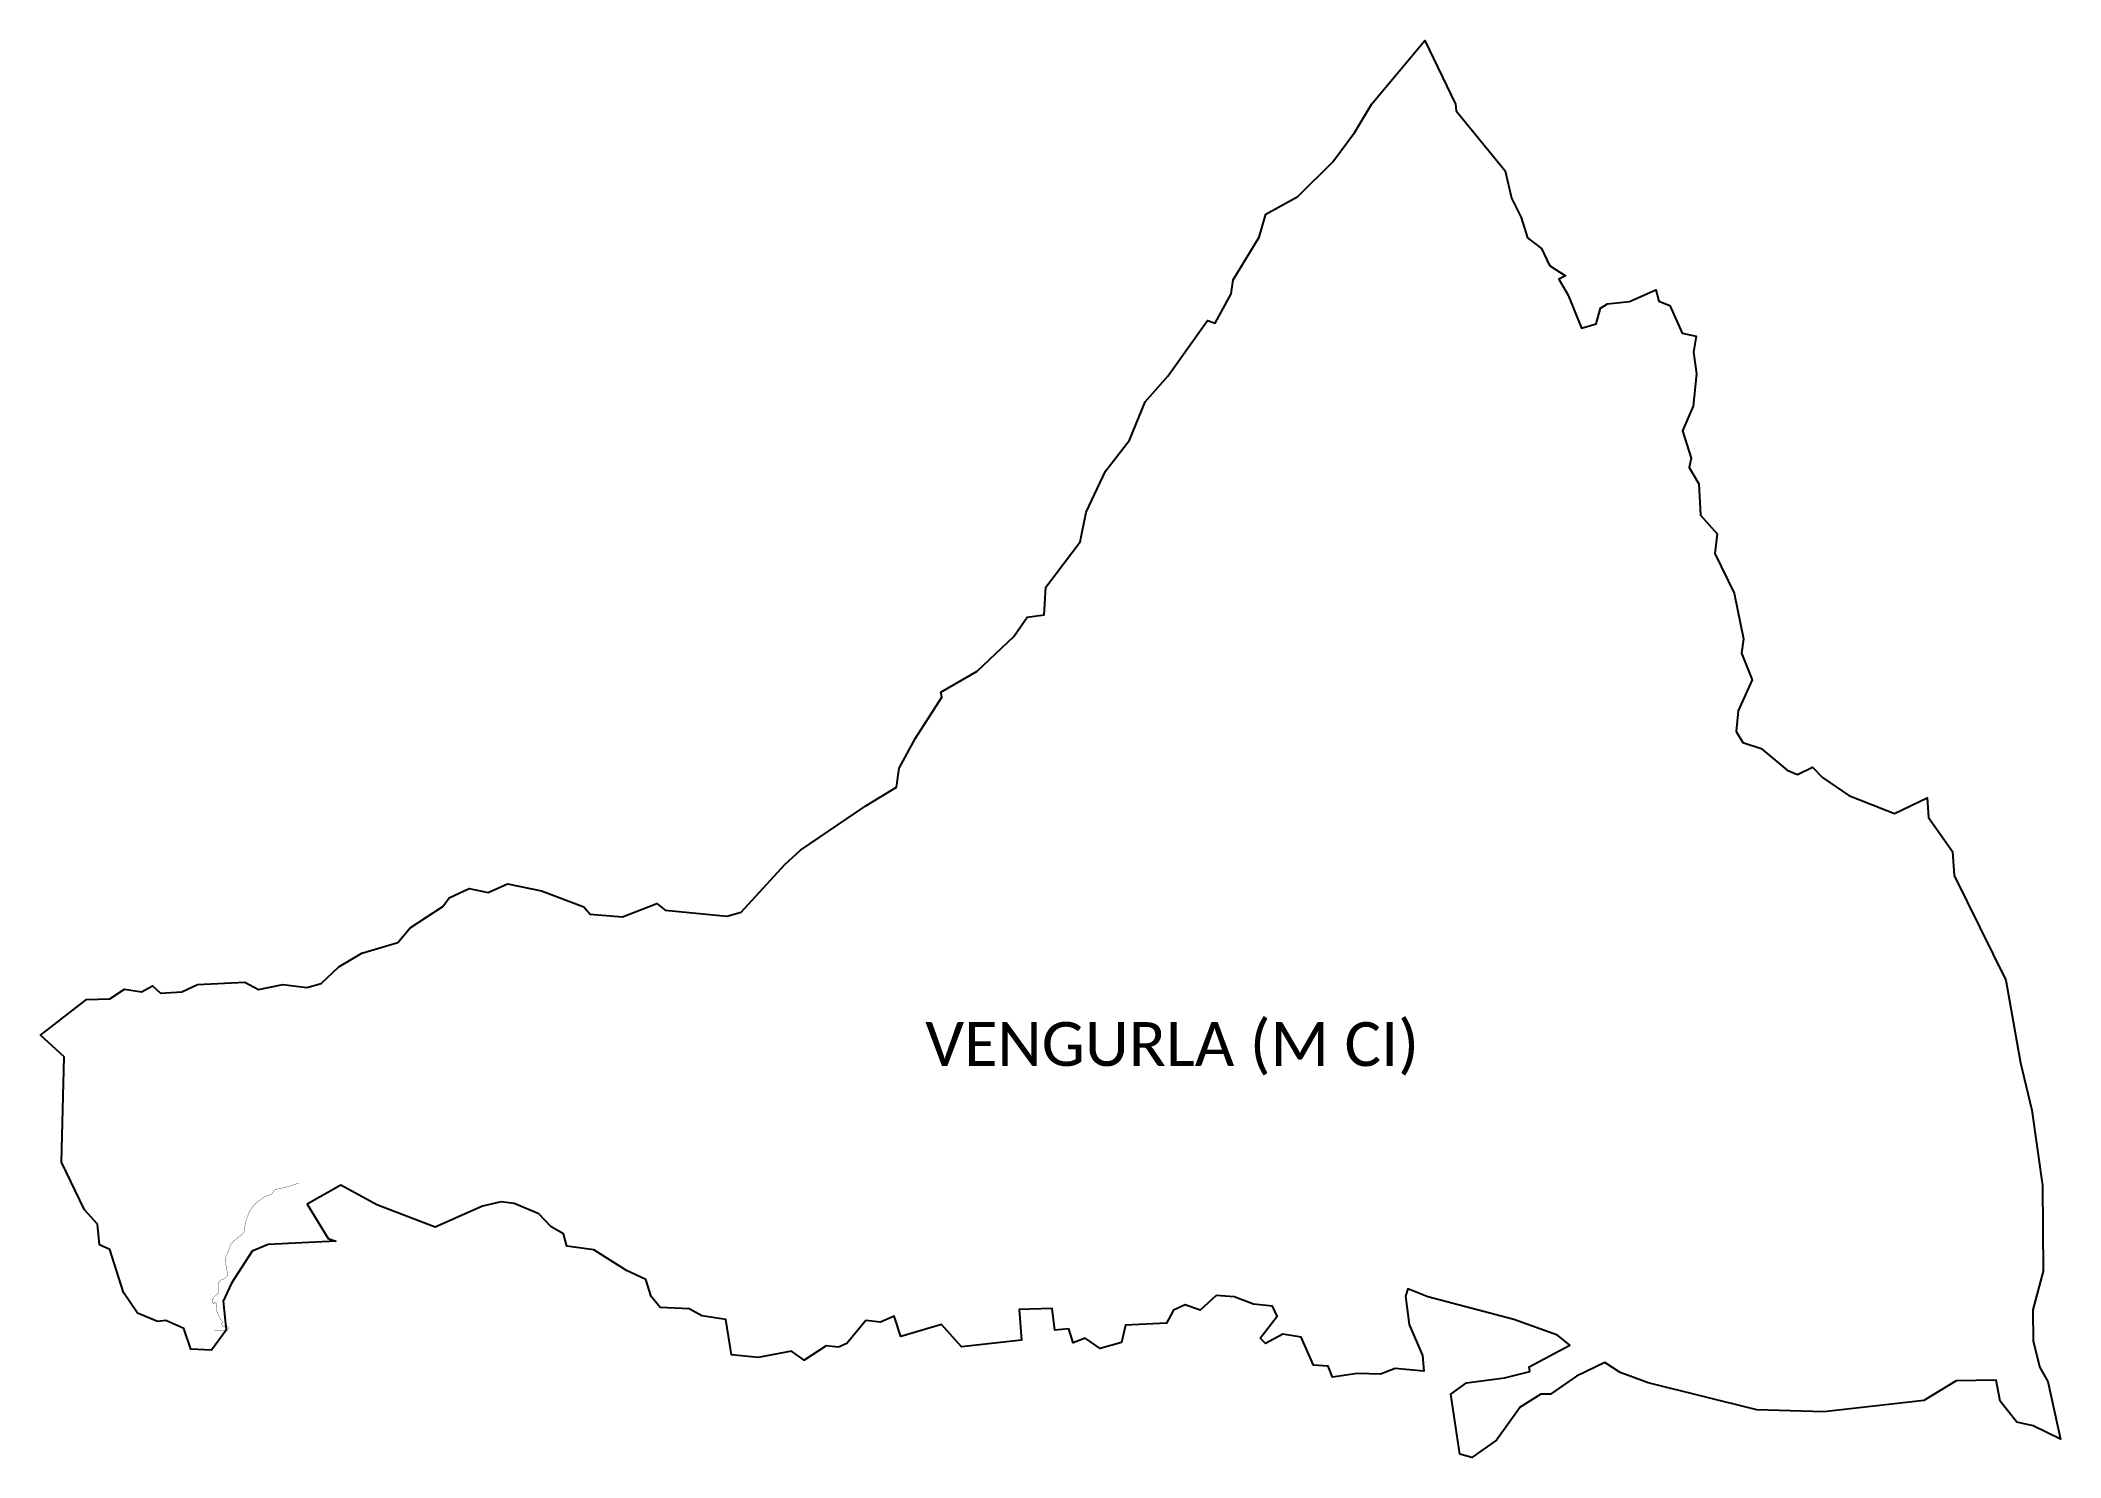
# Model space of a CAD drawing. Header units: metres. Extents: x 351288 to 357899, y 1752801 to 1757437.
import ezdxf

# ---------------------------------------------------------------- set-up
doc = ezdxf.new("R2010")
doc.units = ezdxf.units.M
for name, color, linetype in [('SEAWALL', 170, 'Continuous'), ('village', 3, 'Continuous'), ('VILLAGE NAME', 250, 'Continuous')]:
    doc.layers.add(name, color=color, linetype=linetype)
doc.styles.get("Standard").update_dxf_attribs({"font": 'calibri.ttf'})

msp = doc.modelspace()

# ---------------------------------------------------------------- linework, layer by layer
at = {"layer": 'SEAWALL', "color": 30, "const_width": 1, "flags": 128}
msp.add_lwpolyline([(351855.4, 1753214.7), (351871.7, 1753215.4), (351890, 1753216.1), (351895.6, 1753216.7), (351898.9, 1753217.7), (351901.5, 1753219.6), (351902.5, 1753221.4), (351902.9, 1753224.3), (351902.5, 1753226.6), (351901.2, 1753229), (351898.3, 1753230), (351891.3, 1753229.7), (351886, 1753229.5), (351880.6, 1753239.9), (351884.6, 1753242.5), (351880.2, 1753250), (351877.2, 1753254.6), (351871.6, 1753264.1), (351865.6, 1753279.1), (351864.9, 1753287.2), (351865.6, 1753293.8), (351865, 1753301.4), (351861.6, 1753307.9), (351857.9, 1753305.9), (351857.4, 1753306.8), (351853.8, 1753304.9), (351853, 1753306.5), (351851.4, 1753309.4), (351851.1, 1753313), (351852.1, 1753318.1), (351853.9, 1753322.8), (351857.3, 1753327.6), (351864.6, 1753333.1), (351867.6, 1753335.5), (351870.1, 1753338.6), (351872.2, 1753342.9), (351872.5, 1753348.3), (351869.9, 1753361.4), (351869.5, 1753368.2), (351871.1, 1753374.4), (351873.7, 1753377.9), (351878.1, 1753381.1), (351889.9, 1753385.8), (351894.1, 1753388.5), (351900.3, 1753397.1), (351901.4, 1753402.3), (351897.5, 1753416.9), (351893.3, 1753441.9), (351893.4, 1753451.2), (351897.1, 1753462.5), (351911.5, 1753497.8), (351921.7, 1753510.2), (351941.1, 1753525.1), (351950.5, 1753532.4), (351954.2, 1753538.8), (351956.2, 1753547.7), (351958, 1753564.1), (351961.6, 1753579.3), (351972.8, 1753606.4), (351985.5, 1753625.8), (352001.5, 1753639.2), (352018.1, 1753652.2), (352034, 1753658.4), (352044.9, 1753663.1), (352051.4, 1753670.8), (352058.2, 1753679.2), (352060.6, 1753678.4), (352090.4, 1753684.7), (352135, 1753698.9)], dxfattribs=at)
at = {"layer": 'village', "color": 3, "true_color": 0x00ff00}
msp.add_polyline3d([(357809.4, 1753181.8, 0), (357831.1, 1753095.7, 0), (357857.1, 1753049.4, 0), (357898.9, 1752860.4, 0), (357809.4, 1752905, 0), (357755.9, 1752916.3, 0), (357701.6, 1752985.4, 0), (357688.3, 1753053.5, 0), (357556.9, 1753051.7, 0), (357451.2, 1752987.1, 0), (357123.9, 1752950.3, 0), (356905, 1752956.6, 0), (356549.7, 1753045.2, 0), (356457.7, 1753078.7, 0), (356407.3, 1753111.9, 0), (356314.9, 1753066.8, 0), (356230.1, 1753008.1, 0), (356197.8, 1753008, 0), (356130.1, 1752965.9, 0), (356053.5, 1752857.8, 0), (355972, 1752800.6, 0), (355932.5, 1752812.2, 0), (355903.1, 1753007.6, 0), (355955.2, 1753045.2, 0), (356078.9, 1753061.1, 0), (356162.3, 1753081.7, 0), (356160.1, 1753097.8, 0), (356292.8, 1753168.3, 0), (356252.9, 1753200.6, 0), (356109.4, 1753252.9, 0), (355828.8, 1753326.5, 0), (355762.7, 1753352.2, 0), (355755.7, 1753328.2, 0), (355767.6, 1753235.8, 0), (355811.2, 1753134.9, 0), (355815.3, 1753083.6, 0), (355721.2, 1753091.6, 0), (355673.8, 1753074, 0), (355597.3, 1753075.3, 0), (355516.7, 1753063.6, 0), (355502.2, 1753099.9, 0), (355454.1, 1753103.3, 0), (355413.6, 1753194.6, 0), (355353.8, 1753204.6, 0), (355297.2, 1753174.2, 0), (355279.4, 1753191.4, 0), (355335.4, 1753263.5, 0), (355319.5, 1753295.6, 0), (355258.3, 1753302.1, 0), (355194.5, 1753326.2, 0), (355135.9, 1753330.7, 0), (355082.9, 1753282.7, 0), (355034.3, 1753300.4, 0), (354996, 1753283, 0), (354973.1, 1753240.6, 0), (354838.7, 1753233.3, 0), (354825.6, 1753177.3, 0), (354756.2, 1753157.3, 0), (354706.9, 1753191.1, 0), (354668.1, 1753176.2, 0), (354653.3, 1753222.3, 0), (354608.2, 1753217.1, 0), (354599.1, 1753287.9, 0), (354490.6, 1753285.2, 0), (354498.5, 1753185.1, 0), (354302.8, 1753162.8, 0), (354237.3, 1753236.3, 0), (354103.3, 1753196.5, 0), (354082.3, 1753262.8, 0), (354037.3, 1753243.5, 0), (353989.2, 1753249.1, 0), (353927, 1753173.5, 0), (353900, 1753161.8, 0), (353859, 1753166.3, 0), (353787.7, 1753119, 0), (353745.6, 1753149.3, 0), (353637.4, 1753127.6, 0), (353549.7, 1753136.4, 0), (353531.5, 1753252.5, 0), (353452.5, 1753264, 0), (353410.8, 1753286.8, 0), (353315.9, 1753291.1, 0), (353286.5, 1753327.9, 0), (353269, 1753383.2, 0), (353206.2, 1753412.5, 0), (353099.1, 1753480.7, 0), (353010.7, 1753492.3, 0), (353000.3, 1753532.8, 0), (352959.3, 1753555.7, 0), (352919.6, 1753598.1, 0), (352838.7, 1753631.6, 0), (352795.9, 1753637.7, 0), (352734.4, 1753622.9, 0), (352579.7, 1753554.9, 0), (352388.6, 1753627.9, 0), (352271.2, 1753692.1, 0), (352161.5, 1753630, 0), (352229.8, 1753516.9, 0), (352254.5, 1753508.8, 0), (352033.6, 1753498.1, 0), (351981.5, 1753476.1, 0), (351913.2, 1753371.6, 0), (351886, 1753312.8, 0), (351896.1, 1753217.5, 0), (351847.5, 1753152.4, 0), (351779.8, 1753154.9, 0), (351757.7, 1753222.4, 0), (351698.9, 1753249.5, 0), (351671.3, 1753246.1, 0), (351606.3, 1753273.3, 0), (351559.6, 1753340.5, 0), (351515.1, 1753481.8, 0), (351481.1, 1753496.8, 0), (351474.4, 1753564.5, 0), (351432.3, 1753611, 0), (351357.1, 1753767.3, 0), (351366.2, 1754112.2, 0), (351288.1, 1754182.3, 0), (351439.2, 1754299.2, 0), (351515.5, 1754301.4, 0), (351563.8, 1754332.7, 0), (351618.8, 1754324.2, 0), (351654.6, 1754343.6, 0), (351681.3, 1754320.2, 0), (351751.2, 1754324.4, 0), (351802.4, 1754348.9, 0), (351957.3, 1754356.5, 0), (352001.4, 1754331.6, 0), (352081.3, 1754348.8, 0), (352159.5, 1754338.3, 0), (352206.5, 1754351.6, 0), (352264.4, 1754406.1, 0), (352339.9, 1754450.9, 0), (352457.8, 1754485.9, 0), (352498.3, 1754533.5, 0), (352604.8, 1754603.5, 0), (352626.1, 1754631.4, 0), (352691.6, 1754662.2, 0), (352753.5, 1754649, 0), (352816.4, 1754677.4, 0), (352927.7, 1754655.1, 0), (353066.2, 1754602.5, 0), (353087.5, 1754578, 0), (353192.5, 1754570.2, 0), (353305.7, 1754613.7, 0), (353332.5, 1754591.2, 0), (353534.7, 1754572.2, 0), (353581.3, 1754585, 0), (353723.6, 1754741.1, 0), (353775.6, 1754788.3, 0), (353989.2, 1754933.3, 0), (354089.8, 1754994.1, 0), (354097.9, 1755055.9, 0), (354151.9, 1755153.9, 0), (354238, 1755288.2, 0), (354234.1, 1755305.1, 0), (354353.5, 1755373.6, 0), (354473, 1755487.1, 0), (354517.4, 1755550.3, 0), (354572.7, 1755557.7, 0), (354578.4, 1755648.8, 0), (354690.8, 1755796.5, 0), (354710.1, 1755894.2, 0), (354774, 1756027.4, 0), (354852.5, 1756129.5, 0), (354903.6, 1756254.7, 0), (354977.1, 1756338.1, 0), (355107.7, 1756520.3, 0), (355132.1, 1756512.1, 0), (355185.1, 1756608.2, 0), (355191.7, 1756654, 0), (355276.7, 1756793.2, 0), (355298.3, 1756868.1, 0), (355402.8, 1756925.9, 0), (355517.9, 1757040.1, 0), (355589.3, 1757136.9, 0), (355645, 1757229.6, 0), (355818.5, 1757437.1, 0), (355919.1, 1757228.4, 0), (355921, 1757206.3, 0), (356081.3, 1757010.4, 0), (356102.5, 1756920.6, 0), (356134.1, 1756857.5, 0), (356154.1, 1756791.6, 0), (356200.4, 1756756.2, 0), (356226.3, 1756701.2, 0), (356279, 1756666.9, 0), (356257.5, 1756655.8, 0), (356287.8, 1756603.4, 0), (356331.4, 1756496.1, 0), (356378.9, 1756509.6, 0), (356393.7, 1756560.6, 0), (356415.7, 1756575.5, 0), (356487.8, 1756583, 0), (356574.1, 1756621.3, 0), (356583.7, 1756584.2, 0), (356620, 1756569.7, 0), (356660.8, 1756479.5, 0), (356706.4, 1756469, 0), (356697.7, 1756417.3, 0), (356707, 1756345.9, 0), (356696.1, 1756240.1, 0), (356661.5, 1756160.1, 0), (356689.6, 1756070.2, 0), (356683.9, 1756040.2, 0), (356715.2, 1755986.4, 0), (356720.8, 1755883.6, 0), (356775, 1755822.6, 0), (356767.7, 1755758.9, 0), (356830.9, 1755628.2, 0), (356861.3, 1755479.7, 0), (356854.7, 1755432.5, 0), (356889.2, 1755345.6, 0), (356844, 1755243.6, 0), (356837, 1755175.7, 0), (356858.6, 1755140.4, 0), (356918.6, 1755120.2, 0), (357004.7, 1755049.4, 0), (357037.9, 1755035.4, 0), (357086.9, 1755059, 0), (357120, 1755026, 0), (357205.6, 1754966.8, 0), (357355.9, 1754907.8, 0), (357462.2, 1754959.6, 0), (357466.2, 1754894.6, 0), (357544.9, 1754783, 0), (357550.6, 1754704.7, 0), (357719.9, 1754363, 0), (357768.1, 1754092.6, 0), (357804.3, 1753937.2, 0), (357839.9, 1753690.3, 0), (357841.6, 1753410.8, 0), (357808.1, 1753284.4, 0)], close=True, dxfattribs=at)

# ---------------------------------------------------------------- texts
at = {"layer": 'VILLAGE NAME', "insert": (354183.7, 1754225.7), "char_height": 143.7, "attachment_point": 1, "rotation": 359.9793}
msp.add_mtext_dynamic_manual_height_columns('{\\fCalibri|b0|i0|c0|p34;VENGURLA (M CI)}', width=1886.982, gutter_width=718.5, heights=[0], dxfattribs=at)

doc.saveas('drawing.dxf')
